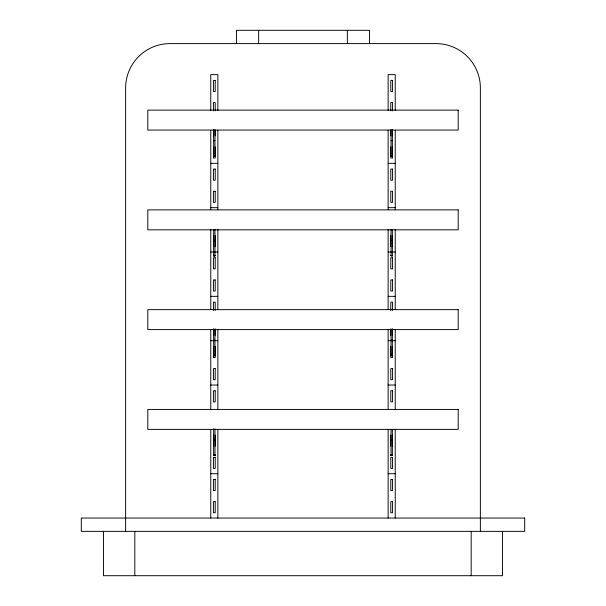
<?xml version="1.0" encoding="UTF-8"?>
<svg xmlns="http://www.w3.org/2000/svg" width="606" height="606" viewBox="0 0 606 606"><rect width="100%" height="100%" fill="white"/><g stroke="black" fill="none" stroke-linecap="round" stroke-linejoin="round"><path stroke-width="0.91" d="M213.653 140.675L214.978 140.675M391.022 140.653L392.347 140.653M391.022 155.575L392.347 155.575M213.653 155.689L214.978 155.598M391.022 155.666L392.347 155.666M213.653 155.78L214.978 155.78M391.022 155.757L392.347 155.757M213.653 155.939L214.978 155.863M391.022 155.916L392.347 155.84M213.653 156.007L214.978 156.06M391.022 156.037L392.347 156.09M214.978 156.151L213.653 156.196L213.653 129.593M210.767 163.325L217.865 163.325M388.135 163.325L395.233 163.325M210.767 207.669L217.865 207.669M388.135 207.669L395.233 207.669M391.022 240.423L392.347 240.423M213.653 240.446L214.978 240.446M210.767 252.005L217.865 252.005M388.135 252.005L395.233 252.005M213.653 255.361L214.978 255.361M391.022 255.437L392.347 255.338M213.653 255.459L214.978 255.55M392.347 255.527L391.022 255.527L392.347 255.687M213.653 255.634L214.978 255.634M213.653 255.777L214.978 255.709M391.022 255.747L392.347 255.808L391.022 255.937L391.022 229.341M213.653 255.83L214.978 255.876M210.767 296.349L217.865 296.349M388.135 296.349L395.233 296.349M213.653 340.216L214.978 340.216M391.022 340.193L392.347 340.193M210.767 340.693L217.865 340.693M388.135 340.693L395.233 340.693M213.653 355.131L214.978 355.131M391.022 355.108L392.347 355.108M213.653 355.23L214.978 355.23M391.022 355.29L392.347 355.207M213.653 355.396L214.978 355.321M391.022 355.374L392.347 355.374M213.653 355.54L214.978 355.472M391.022 355.517L392.347 355.449M213.653 355.646L214.978 355.684M391.022 355.624L392.347 355.578M210.767 385.03L217.865 385.03M388.135 385.03L395.233 385.03M213.653 439.986L214.978 439.986M391.022 439.964L392.347 439.964M213.653 454.901L214.978 454.901M391.022 454.879L392.347 454.879M213.653 454.992L214.978 454.992M391.022 454.97L392.347 454.97M213.653 455.167L214.978 455.083M391.022 455.144L392.347 455.061M213.653 455.242L214.978 455.242M391.022 455.22L392.347 455.288M213.653 455.311L214.978 455.417M391.022 455.394L392.347 455.348M213.653 455.485L214.978 455.5L214.978 428.897M210.767 473.718L217.865 473.718M388.135 473.718L395.233 473.718M502.533 531.356L502.533 575.7L103.467 575.7L103.467 531.356M480.369 531.356L480.369 87.946A44.344 44.344 0 0 0 436.025 43.602L169.975 43.602A44.344 44.344 0 0 0 125.631 87.946L125.631 531.356M471.18 531.356L471.18 575.7M395.233 110.489L395.233 74.644L388.135 74.644L388.135 110.489M395.233 130.305L395.233 209.555M395.233 229.363L395.233 309.56M395.233 329.369L395.233 409.558M395.233 429.374L395.233 518.054M392.567 110.89L392.567 102.573L390.794 102.573L390.794 110.89M392.567 130.29L392.567 135.835M392.567 146.917L392.567 158.007L390.794 158.007L390.794 146.917M392.567 235.598L392.567 246.687M392.567 310.423L392.567 302.114L390.794 302.114L390.794 310.423M392.567 328.906L392.567 335.368M392.567 346.458L392.567 357.54L390.794 357.54L390.794 346.458M392.567 435.138L392.567 446.221M392.347 129.57L392.347 156.174L391.022 156.151L391.022 129.57M392.347 229.341L392.347 255.944M392.347 329.103L392.347 355.714L391.022 355.714L391.022 329.103M392.347 429.798L392.347 455.477L391.022 455.477L391.022 429.798M390.794 130.29L390.794 135.835M390.794 235.598L390.794 246.687M390.794 328.906L390.794 335.368M390.794 435.138L390.794 446.221M388.135 130.305L388.135 209.555M388.135 229.363L388.135 309.56M388.135 329.369L388.135 409.558M388.135 429.374L388.135 518.054M369.508 43.602L369.508 30.3L236.491 30.3L236.491 43.602M347.344 30.3L347.344 43.602M258.656 30.3L258.656 43.602M217.865 110.489L217.865 74.644L210.767 74.644L210.767 110.489M217.865 130.305L217.865 209.555M217.865 229.363L217.865 309.56M217.865 329.369L217.865 409.558M217.865 429.374L217.865 518.054M215.206 110.89L215.206 102.573L213.433 102.573L213.433 110.89M215.206 130.29L215.206 135.835M215.206 146.917L215.206 158.007L213.433 158.007L213.433 146.917M215.206 235.598L215.206 246.687M215.206 310.423L215.206 302.114L213.433 302.114L213.433 310.423M215.206 328.906L215.206 335.368M215.206 346.458L215.206 357.54L213.433 357.54L213.433 346.458M215.206 435.138L215.206 446.221M214.978 129.593L214.978 156.196M214.978 229.363L214.978 255.967L213.653 255.967L213.653 229.363M214.978 329.134L214.978 355.737L213.653 355.737L213.653 329.134M213.653 428.897L213.653 455.5M213.433 130.29L213.433 135.835M213.433 235.598L213.433 246.687M213.433 328.906L213.433 335.368M213.433 435.138L213.433 446.221M210.767 130.305L210.767 209.555M210.767 229.363L210.767 309.56M210.767 329.369L210.767 409.558M210.767 429.374L210.767 518.054M134.82 531.356L134.82 575.7M215.206 80.409L213.433 80.409L213.433 91.491L215.206 91.491L215.206 80.409M392.567 80.409L390.794 80.409L390.794 91.491L392.567 91.491L392.567 80.409M458.197 110.118L147.803 110.118L147.803 130.07L458.197 130.07L458.197 110.118M215.206 169.089L213.433 169.089L213.433 180.171L215.206 180.171L215.206 169.089M392.567 169.089L390.794 169.089L390.794 180.171L392.567 180.171L392.567 169.089M215.206 191.261L213.433 191.261L213.433 202.343L215.206 202.343L215.206 191.261M392.567 191.261L390.794 191.261L390.794 202.343L392.567 202.343L392.567 191.261M458.197 209.881L147.803 209.881L147.803 229.833L458.197 229.833L458.197 209.881M215.206 257.77L213.433 257.77L213.433 268.859L215.206 268.859L215.206 257.77M392.567 257.77L390.794 257.77L390.794 268.859L392.567 268.859L392.567 257.77M215.206 279.942L213.433 279.942L213.433 291.031L215.206 291.031L215.206 279.942M392.567 279.942L390.794 279.942L390.794 291.031L392.567 291.031L392.567 279.942M458.197 309.651L147.803 309.651L147.803 329.603L458.197 329.603L458.197 309.651M215.206 368.622L213.433 368.622L213.433 379.712L215.206 379.712L215.206 368.622M392.567 368.622L390.794 368.622L390.794 379.712L392.567 379.712L392.567 368.622M215.206 390.794L213.433 390.794L213.433 401.884L215.206 401.884L215.206 390.794M392.567 390.794L390.794 390.794L390.794 401.884L392.567 401.884L392.567 390.794M458.197 409.421L147.803 409.421L147.803 429.374L458.197 429.374L458.197 409.421M215.206 457.31L213.433 457.31L213.433 468.393L215.206 468.393L215.206 457.31M392.567 457.31L390.794 457.31L390.794 468.393L392.567 468.393L392.567 457.31M215.206 479.482L213.433 479.482L213.433 490.565L215.206 490.565L215.206 479.482M392.567 479.482L390.794 479.482L390.794 490.565L392.567 490.565L392.567 479.482M215.206 501.647L213.433 501.647L213.433 512.737L215.206 512.737L215.206 501.647M392.567 501.647L390.794 501.647L390.794 512.737L392.567 512.737L392.567 501.647M524.705 518.054L81.295 518.054L81.295 531.356L524.705 531.356L524.705 518.054"/></g></svg>
